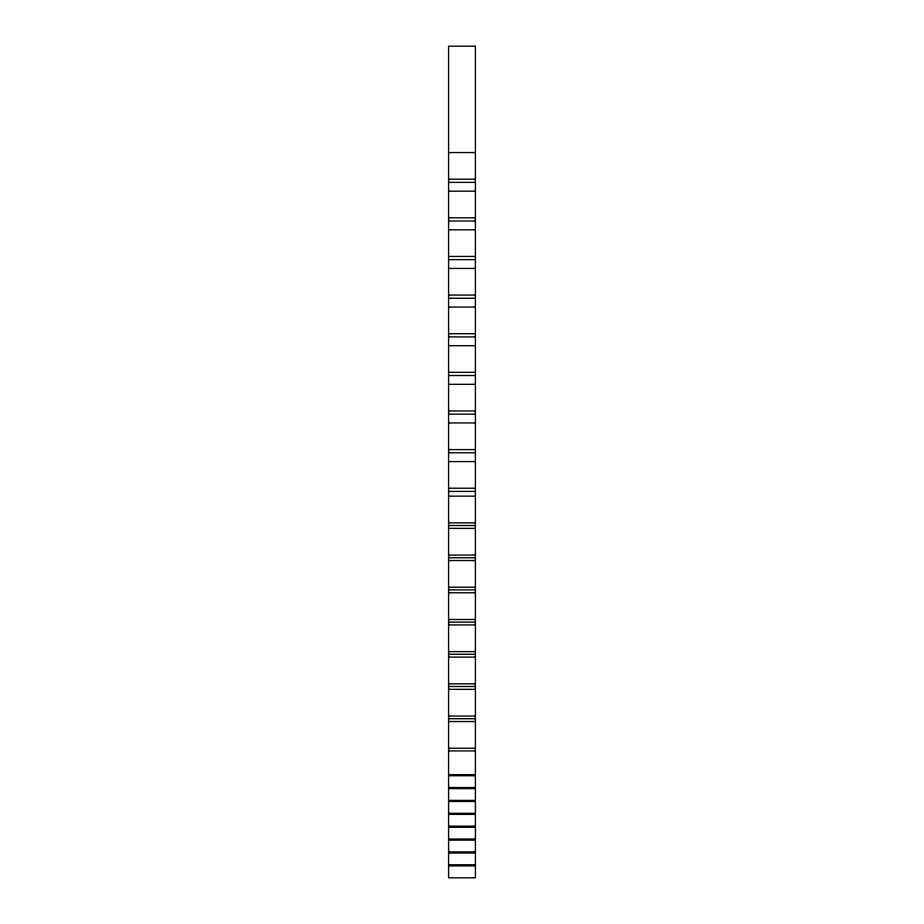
<?xml version="1.0" encoding="UTF-8"?>
<svg xmlns="http://www.w3.org/2000/svg" width="924" height="924" viewBox="0 0 924 924"><rect width="100%" height="100%" fill="white"/><g stroke="black" fill="none" stroke-linecap="round" stroke-linejoin="round"><path stroke-width="1.39" d="M448.59 152.552L475.41 152.552M448.59 179.187L475.41 179.187M448.59 182.375L475.41 182.375M448.59 191.176L475.41 191.176M448.59 217.81L475.41 217.81M448.59 221.009L475.41 221.009M448.59 229.81L475.41 229.81M448.59 256.445L475.41 256.445M448.59 259.644L475.41 259.644M448.59 268.434L475.41 268.434M448.59 295.068L475.41 295.068M448.59 298.267L475.41 298.267M448.59 307.068L475.41 307.068M448.59 333.703L475.41 333.703M448.59 336.902L475.41 336.902M448.59 345.692L475.41 345.692M448.59 372.326L475.41 372.326M448.59 375.525L475.41 375.525M448.59 384.326L475.41 384.326M448.59 410.961L475.41 410.961M448.59 414.16L475.41 414.16M448.59 422.949L475.41 422.949M448.59 449.584L475.41 449.584M448.59 452.783L475.41 452.783M448.59 461.584L475.41 461.584M448.59 488.219L475.41 488.219M448.59 491.418L475.41 491.418M448.59 496.153L475.41 496.153M448.59 522.845L475.41 522.845M448.59 525.513L475.41 525.513M448.59 528.401L475.41 528.401M448.59 555.093L475.41 555.093M448.59 557.761L475.41 557.761M448.59 560.533L475.41 560.533M448.59 587.225L475.41 587.225M448.59 589.905L475.41 589.905M448.59 592.781L475.41 592.781M448.59 619.473L475.41 619.473M448.59 622.141L475.41 622.141M448.59 624.924L475.41 624.924M448.59 651.616L475.41 651.616M448.59 654.284L475.41 654.284M448.59 657.114L475.41 657.114M448.59 683.806L475.41 683.806M448.59 686.474L475.41 686.474M448.59 689.35L475.41 689.35M448.59 716.042L475.41 716.042M448.59 718.722L475.41 718.722M448.59 721.54L475.41 721.54M448.59 748.244L475.41 748.244M448.59 750.912L475.41 750.912M448.59 774.659L475.41 774.659M448.59 775.733L475.41 775.733M448.59 787.537L475.41 787.537M448.59 788.611L475.41 788.611M448.59 800.415L475.41 800.415M448.59 801.489L475.41 801.489M448.59 813.293L475.41 813.293M448.59 814.367L475.41 814.367M448.59 826.171L475.41 826.171M448.59 827.234L475.41 827.234M448.59 839.038L475.41 839.038M448.59 840.112L475.41 840.112M448.59 851.916L475.41 851.916M448.59 852.991L475.41 852.991M448.59 864.795L475.41 864.795M448.59 865.869L475.41 865.869M475.41 46.2L448.59 46.2L448.59 877.8L475.41 877.8L475.41 46.2"/></g></svg>
